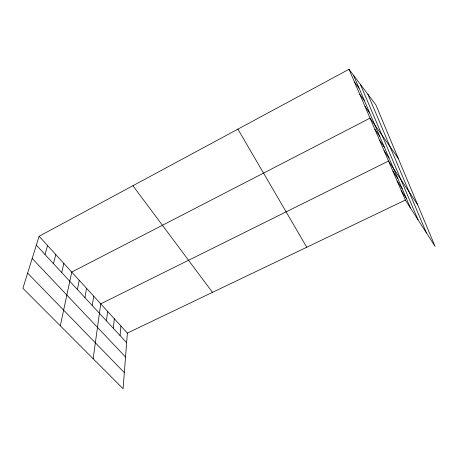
<?xml version="1.0" encoding="UTF-8"?>
<svg xmlns="http://www.w3.org/2000/svg" width="458" height="458" viewBox="0 0 458 458"><rect width="100%" height="100%" fill="white"/><g stroke="black" fill="none" stroke-linecap="round" stroke-linejoin="round"><path stroke-width="0.69" d="M39.107 236.276L127.381 333.08L123.088 388.716L22.9 288.3L39.107 236.276L349.002 69.284L375.829 104.802L435.1 246.421L405.364 200.072L349.002 69.284M120.053 335.565L120.923 325.993M113.321 328.294L114.334 318.768M106.451 320.869L107.601 311.388M93.163 358.723L100.731 303.854L388.539 161.033L417.65 204.732M92.258 305.543L93.718 296.16M84.93 297.626L86.551 288.3M77.442 289.536L79.228 280.273M60.307 325.787L71.746 272.069L370.053 118.141L398.242 158.359M61.721 272.55L63.868 263.43M53.46 263.631L55.802 254.585M45.004 254.499L47.552 245.54M127.381 333.08L405.364 200.072M27.635 273.105L124.33 372.64M32.197 258.461L125.538 357.017M36.342 245.144L126.643 342.681M132.912 185.73L212.489 292.359M354.469 81.982L359.049 88.176M359.799 94.354L364.448 100.76M364.992 106.399L369.703 113.011M374.844 129.253L379.659 136.226M379.522 140.102L384.382 147.236M384.085 150.693L388.991 157.976M392.89 171.132L397.876 178.694M397.143 181.002L402.164 188.685M401.3 190.643L406.349 198.446M237.908 129.15L306.751 247.257M353.507 75.255L410.442 207.984M360.326 84.283L418.062 219.869M367.894 94.302L426.432 232.91"/></g></svg>
